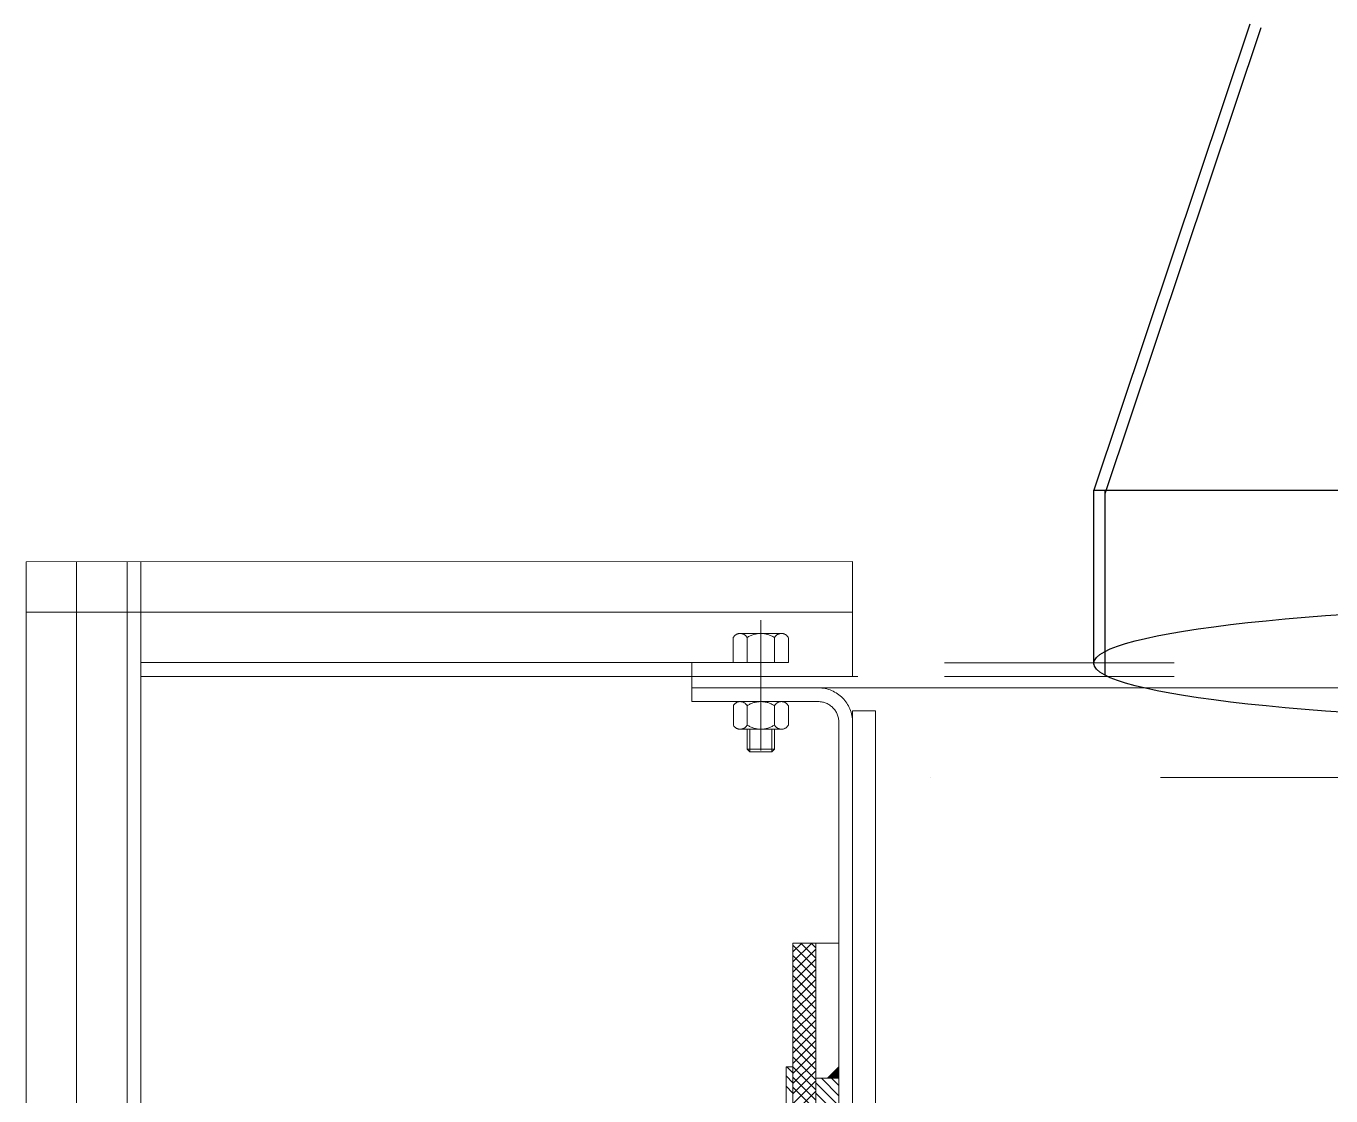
# Model space of a CAD drawing. Header units: inches. Extents: x 0 to 157513, y -28488 to 35640.
# Drawn here: x 57824 to 58961, y 19606 to 20538 of the extents above; entities that cross this region are included whole.
import ezdxf

# ---------------------------------------------------------------- set-up
doc = ezdxf.new("R2010")
doc.units = ezdxf.units.IN
doc.header["$LTSCALE"] = 400
doc.header["$MEASUREMENT"] = 0
doc.linetypes.add('HIDDEN', pattern=[9.525, 6.35, -3.175])
doc.linetypes.add('PHANTOM', pattern=[2.5, 1.25, -0.25, 0.25, -0.25, 0.25, -0.25])
doc.layers.add('BF STR', color=8, linetype='PHANTOM', lineweight=5)

# ---------------------------------------------------------------- blocks, each defined once
blk = doc.blocks.new('convcs611bc3')
at = {"layer": 'BF STR'}
for p, q in [((-32333.96, 66527.84, -1824.32), (-31974, 66527.85, -431.34)), ((-32333.96, 66527.84, 340.94), (-32333.96, 65637.64, -1663.13)), ((-32311.96, 66527.84, 374.48), (-32311.96, 64483.84, -36.95)), ((-32289.96, 66527.84, 340.94), (-32289.96, 65637.64, -1663.13)), ((-32283.96, 66527.84, 278.94), (-32283.96, 65647.55, -4327.6)), ((-32283.96, 66527.84, 340.94), (-32283.96, 65637.64, -1663.13)), ((-31974, 66477.85, -1329.09), (-31974, 66527.85, -1141)), ((-32333.96, 66505.84, -1824.33), (-31974, 66505.85, -431.35)), ((-32013.89, 66445.48, -1619.47), (-32013.89, 66502.42, 1127.92)), ((-32013.89, 66445.48, -1619.47), (-32013.89, 66502.42, 1127.92)), ((-32025.89, 66494.76, 237.71), (-32025.89, 66483.96, 237.71)), ((-32022.89, 66496.56, 237.71), (-32004.94, 66496.56, 237.71)), ((-32019.89, 66494.76, 237.71), (-32019.89, 66483.96, 237.71)), ((-32007.89, 66494.85, 237.71), (-32007.89, 66483.96, 237.71)), ((-32001.89, 66494.67, 237.71), (-32001.89, 66483.96, 237.71)), ((-32024, 66483.96, -1432.24), (-32283.96, 66483.96, -763.37)), ((-32043.89, 66477.85, 405.25), (-32043.89, 66483.85, 387.66)), ((-31233.89, 66483.63, 387.59), (-32043.89, 66483.85, 387.66)), ((-32025.89, 66483.96, 237.71), (-32001.89, 66483.96, 237.71)), ((-32283.96, 66477.84, -1599.63), (-31971.6, 66477.85, -656.06)), ((-31233.89, 66477.85, 404.53), (-32043.89, 66477.85, 1039.24)), ((-32043.89, 66477.85, 1039.24), (-32043.89, 66472.85, 405.25)), ((-32043.89, 66466.85, 422.84), (-32043.89, 66472.85, 405.25)), ((-31988.89, 66472.85, -1619.47), (-32043.89, 66472.85, 405.25)), ((-32043.89, 66472.85, 405.25), (-31234.39, 66472.85, 385.98)), ((-31988.89, 66466.85, -1619.47), (-32043.89, 66466.85, -1619.47)), ((-32025.86, 66465.05, -1619.47), (-32025.86, 66456.62, -1619.47)), ((-32022.86, 66466.85, -1619.47), (-32004.91, 66466.85, -1619.47)), ((-32019.89, 66464.9, -1619.47), (-32019.89, 66460.4, -1619.47)), ((-32019.86, 66465.05, -1619.47), (-32019.86, 66456.62, -1619.47)), ((-32007.91, 66465.05, -1619.47), (-32007.91, 66456.62, -1619.47)), ((-32007.89, 66464.9, -1619.47), (-32007.89, 66460.4, -1619.47)), ((-32001.86, 66464.95, -1619.47), (-32001.86, 66456.62, -1619.47)), ((-31973.89, 66147.72, -3206.28), (-31973.89, 66462.85, 449.22)), ((-31963.89, 66462.85, 1039.24), (-31973.89, 66462.85, 1039.24)), ((-31963.89, 66147.72, -3235.59), (-31963.89, 66462.85, 445.78)), ((-32023.32, 66454.85, -1619.47), (-32004.46, 66454.85, -1619.47)), ((-32019.89, 66454.85, -1619.47), (-32019.89, 66446.17, -1619.47)), ((-32018.69, 66454.85, -1619.47), (-32018.69, 66444.97, -1619.47)), ((-32009.09, 66454.85, -1619.47), (-32009.09, 66444.97, -1619.47)), ((-32007.89, 66454.85, -1619.47), (-32007.89, 66446.17, -1619.47)), ((-31979.89, 66147.72, -6007.87), (-31979.89, 66457.85, -1619.47)), ((-32019.89, 66446.17, -1619.47), (-32018.69, 66444.97, -1619.47)), ((-32019.89, 66446.17, -1619.47), (-32007.89, 66446.17, -1619.47)), ((-32018.69, 66444.97, -1619.47), (-32009.09, 66444.97, -1619.47)), ((-32009.09, 66444.97, -1619.47), (-32007.89, 66446.17, -1619.47)), ((-31339.78, 66433.66, 387.6), (-31939.78, 66433.82, 387.65)), ((-31999.89, 66357.82, -3334.5), (-31996.05, 66361.65, -3334.5)), ((-31999.89, 66353.4, -3334.5), (-31991.64, 66361.65, -3334.5)), ((-31999.89, 66265.12, -3334.5), (-31999.89, 66361.65, -3334.5)), ((-31999.89, 66361.65, -3334.5), (-31979.89, 66361.65, -3334.5)), ((-31989.89, 66355.1, -3334.5), (-31996.44, 66361.65, -3334.5)), ((-31989.89, 66359.52, -3334.5), (-31992.02, 66361.65, -3334.5)), ((-31989.89, 66361.65, -3334.5), (-31989.89, 66263.72, -3334.5)), ((-31979.89, 66361.65, -3334.5), (-31979.89, 66121.84, -3334.5)), ((-31989.89, 66350.68, -3334.5), (-31999.89, 66360.68, -3334.5)), ((-31999.89, 66348.98, -3334.5), (-31989.89, 66358.98, -3334.5)), ((-31989.89, 66346.26, -3334.5), (-31999.89, 66356.26, -3334.5)), ((-31999.89, 66344.56, -3334.5), (-31989.89, 66354.56, -3334.5)), ((-31989.89, 66341.85, -3334.5), (-31999.89, 66351.85, -3334.5)), ((-31999.89, 66340.14, -3334.5), (-31989.89, 66350.14, -3334.5)), ((-31989.89, 66337.43, -3334.5), (-31999.89, 66347.43, -3334.5)), ((-31999.89, 66335.72, -3334.5), (-31989.89, 66345.72, -3334.5)), ((-31989.89, 66333.01, -3334.5), (-31999.89, 66343.01, -3334.5)), ((-31999.89, 66331.3, -3334.5), (-31989.89, 66341.3, -3334.5)), ((-31989.89, 66328.59, -3334.5), (-31999.89, 66338.59, -3334.5)), ((-31999.89, 66326.88, -3334.5), (-31989.89, 66336.88, -3334.5)), ((-31989.89, 66324.17, -3334.5), (-31999.89, 66334.17, -3334.5)), ((-31999.89, 66322.46, -3334.5), (-31989.89, 66332.46, -3334.5)), ((-31989.89, 66319.75, -3334.5), (-31999.89, 66329.75, -3334.5)), ((-31999.89, 66318.04, -3334.5), (-31989.89, 66328.04, -3334.5)), ((-31989.89, 66315.33, -3334.5), (-31999.89, 66325.33, -3334.5)), ((-31999.89, 66313.62, -3334.5), (-31989.89, 66323.62, -3334.5)), ((-31989.89, 66310.91, -3334.5), (-31999.89, 66320.91, -3334.5)), ((-31999.89, 66309.2, -3334.5), (-31989.89, 66319.2, -3334.5)), ((-31989.89, 66306.49, -3334.5), (-31999.89, 66316.49, -3334.5)), ((-31999.89, 66304.79, -3334.5), (-31989.89, 66314.79, -3334.5)), ((-31989.89, 66302.07, -3334.5), (-31999.89, 66312.07, -3334.5)), ((-31999.89, 66300.37, -3334.5), (-31989.89, 66310.37, -3334.5)), ((-31999.89, 66307.72, -3334.5), (-32002.89, 66307.72, -3334.5)), ((-32002.89, 66307.72, -3334.5), (-32002.89, 66152.72, -3334.5)), ((-31999.89, 66305.11, -3334.5), (-32002.49, 66307.72, -3334.5)), ((-31999.89, 66263.72, -3334.5), (-31999.89, 66307.72, -3334.5)), ((-31989.89, 66297.65, -3334.5), (-31999.89, 66307.65, -3334.5)), ((-31999.89, 66295.95, -3334.5), (-31989.89, 66305.95, -3334.5)), ((-31984.89, 66302.72, -3334.5), (-31979.89, 66307.72, -3334.5)), ((-31981.44, 66302.72, -3334.5), (-31983.16, 66304.44, -3334.5)), ((-31981.38, 66302.72, -3334.5), (-31983.14, 66304.47, -3334.5)), ((-31981.32, 66302.72, -3334.5), (-31983.11, 66304.5, -3334.5)), ((-31981.26, 66302.72, -3334.5), (-31983.08, 66304.53, -3334.5)), ((-31981.2, 66302.72, -3334.5), (-31983.05, 66304.56, -3334.5)), ((-31981.14, 66302.72, -3334.5), (-31983.02, 66304.59, -3334.5)), ((-31981.09, 66302.72, -3334.5), (-31982.99, 66304.62, -3334.5)), ((-31981.03, 66302.72, -3334.5), (-31982.96, 66304.65, -3334.5)), ((-31980.97, 66302.72, -3334.5), (-31982.93, 66304.68, -3334.5)), ((-31980.91, 66302.72, -3334.5), (-31982.9, 66304.71, -3334.5)), ((-31980.85, 66302.72, -3334.5), (-31982.87, 66304.74, -3334.5)), ((-31980.79, 66302.72, -3334.5), (-31982.84, 66304.77, -3334.5)), ((-31980.73, 66302.72, -3334.5), (-31982.81, 66304.8, -3334.5)), ((-31980.67, 66302.72, -3334.5), (-31982.78, 66304.83, -3334.5)), ((-31980.61, 66302.72, -3334.5), (-31982.75, 66304.86, -3334.5)), ((-31980.56, 66302.72, -3334.5), (-31982.72, 66304.88, -3334.5)), ((-31980.5, 66302.72, -3334.5), (-31982.69, 66304.91, -3334.5)), ((-31980.44, 66302.72, -3334.5), (-31982.66, 66304.94, -3334.5)), ((-31980.38, 66302.72, -3334.5), (-31982.63, 66304.97, -3334.5)), ((-31980.32, 66302.72, -3334.5), (-31982.6, 66305, -3334.5)), ((-31980.26, 66302.72, -3334.5), (-31982.58, 66305.03, -3334.5)), ((-31980.2, 66302.72, -3334.5), (-31982.55, 66305.06, -3334.5)), ((-31980.14, 66302.72, -3334.5), (-31982.52, 66305.09, -3334.5)), ((-31980.08, 66302.72, -3334.5), (-31982.49, 66305.12, -3334.5)), ((-31980.03, 66302.72, -3334.5), (-31982.46, 66305.15, -3334.5)), ((-31979.97, 66302.72, -3334.5), (-31982.43, 66305.18, -3334.5)), ((-31979.91, 66302.72, -3334.5), (-31982.4, 66305.21, -3334.5)), ((-31979.89, 66302.76, -3334.5), (-31982.37, 66305.24, -3334.5)), ((-31979.89, 66302.82, -3334.5), (-31982.34, 66305.27, -3334.5)), ((-31979.89, 66302.88, -3334.5), (-31982.31, 66305.3, -3334.5)), ((-31979.89, 66302.94, -3334.5), (-31982.28, 66305.33, -3334.5)), ((-31979.89, 66302.99, -3334.5), (-31982.25, 66305.36, -3334.5)), ((-31979.89, 66303.05, -3334.5), (-31982.22, 66305.39, -3334.5)), ((-31979.89, 66303.11, -3334.5), (-31982.19, 66305.41, -3334.5)), ((-31979.89, 66303.17, -3334.5), (-31982.16, 66305.44, -3334.5)), ((-31979.89, 66303.23, -3334.5), (-31982.13, 66305.47, -3334.5)), ((-31979.89, 66303.29, -3334.5), (-31982.1, 66305.5, -3334.5)), ((-31979.89, 66303.35, -3334.5), (-31982.07, 66305.53, -3334.5)), ((-31979.89, 66303.41, -3334.5), (-31982.04, 66305.56, -3334.5)), ((-31979.89, 66303.47, -3334.5), (-31982.02, 66305.59, -3334.5)), ((-31979.89, 66303.52, -3334.5), (-31981.99, 66305.62, -3334.5)), ((-31979.89, 66303.58, -3334.5), (-31981.96, 66305.65, -3334.5)), ((-31979.89, 66303.64, -3334.5), (-31981.93, 66305.68, -3334.5)), ((-31979.89, 66303.7, -3334.5), (-31981.9, 66305.71, -3334.5)), ((-31979.89, 66303.76, -3334.5), (-31981.87, 66305.74, -3334.5)), ((-31979.89, 66303.82, -3334.5), (-31981.84, 66305.77, -3334.5)), ((-31979.89, 66303.88, -3334.5), (-31981.81, 66305.8, -3334.5)), ((-31979.89, 66303.94, -3334.5), (-31981.78, 66305.83, -3334.5)), ((-31979.89, 66304, -3334.5), (-31981.75, 66305.86, -3334.5)), ((-31979.89, 66304.06, -3334.5), (-31981.72, 66305.89, -3334.5)), ((-31979.89, 66304.11, -3334.5), (-31981.69, 66305.92, -3334.5)), ((-31979.89, 66304.17, -3334.5), (-31981.66, 66305.95, -3334.5)), ((-31979.89, 66304.23, -3334.5), (-31981.63, 66305.97, -3334.5)), ((-31979.89, 66304.29, -3334.5), (-31981.6, 66306, -3334.5)), ((-31979.89, 66304.35, -3334.5), (-31981.57, 66306.03, -3334.5)), ((-31979.89, 66304.41, -3334.5), (-31981.54, 66306.06, -3334.5)), ((-31979.89, 66304.47, -3334.5), (-31981.51, 66306.09, -3334.5)), ((-31979.89, 66304.53, -3334.5), (-31981.49, 66306.12, -3334.5)), ((-31979.89, 66304.59, -3334.5), (-31981.46, 66306.15, -3334.5)), ((-31979.89, 66304.64, -3334.5), (-31981.43, 66306.18, -3334.5)), ((-31979.89, 66304.7, -3334.5), (-31981.4, 66306.21, -3334.5)), ((-31979.89, 66304.76, -3334.5), (-31981.37, 66306.24, -3334.5)), ((-31979.89, 66304.82, -3334.5), (-31981.34, 66306.27, -3334.5)), ((-31979.89, 66304.88, -3334.5), (-31981.31, 66306.3, -3334.5)), ((-31979.89, 66304.94, -3334.5), (-31981.28, 66306.33, -3334.5)), ((-31979.89, 66305, -3334.5), (-31981.25, 66306.36, -3334.5)), ((-31979.89, 66305.06, -3334.5), (-31981.22, 66306.39, -3334.5)), ((-31979.89, 66305.12, -3334.5), (-31981.19, 66306.42, -3334.5)), ((-31979.89, 66305.17, -3334.5), (-31981.16, 66306.45, -3334.5)), ((-31979.89, 66305.23, -3334.5), (-31981.13, 66306.48, -3334.5)), ((-31979.89, 66305.29, -3334.5), (-31981.1, 66306.5, -3334.5)), ((-31979.89, 66305.35, -3334.5), (-31981.07, 66306.53, -3334.5)), ((-31979.89, 66305.41, -3334.5), (-31981.04, 66306.56, -3334.5)), ((-31979.89, 66305.47, -3334.5), (-31981.01, 66306.59, -3334.5)), ((-31979.89, 66305.53, -3334.5), (-31980.98, 66306.62, -3334.5)), ((-31979.89, 66305.59, -3334.5), (-31980.95, 66306.65, -3334.5)), ((-31979.89, 66305.65, -3334.5), (-31980.93, 66306.68, -3334.5)), ((-31979.89, 66305.71, -3334.5), (-31980.9, 66306.71, -3334.5)), ((-31979.89, 66305.76, -3334.5), (-31980.87, 66306.74, -3334.5)), ((-31979.89, 66305.82, -3334.5), (-31980.84, 66306.77, -3334.5)), ((-31979.89, 66305.88, -3334.5), (-31980.81, 66306.8, -3334.5)), ((-31979.89, 66305.94, -3334.5), (-31980.78, 66306.83, -3334.5)), ((-31979.89, 66306, -3334.5), (-31980.75, 66306.86, -3334.5)), ((-31979.89, 66306.06, -3334.5), (-31980.72, 66306.89, -3334.5)), ((-31979.89, 66306.12, -3334.5), (-31980.69, 66306.92, -3334.5)), ((-31979.89, 66306.18, -3334.5), (-31980.66, 66306.95, -3334.5)), ((-31979.89, 66306.24, -3334.5), (-31980.63, 66306.98, -3334.5)), ((-31979.89, 66306.29, -3334.5), (-31980.6, 66307.01, -3334.5)), ((-31979.89, 66306.35, -3334.5), (-31980.57, 66307.04, -3334.5)), ((-31979.89, 66306.41, -3334.5), (-31980.54, 66307.06, -3334.5)), ((-31979.89, 66306.47, -3334.5), (-31980.51, 66307.09, -3334.5)), ((-31979.89, 66306.53, -3334.5), (-31980.48, 66307.12, -3334.5)), ((-31979.89, 66306.59, -3334.5), (-31980.45, 66307.15, -3334.5)), ((-31979.89, 66306.65, -3334.5), (-31980.42, 66307.18, -3334.5)), ((-31979.89, 66306.71, -3334.5), (-31980.4, 66307.21, -3334.5)), ((-31979.89, 66306.77, -3334.5), (-31980.37, 66307.24, -3334.5)), ((-31979.89, 66306.82, -3334.5), (-31980.34, 66307.27, -3334.5)), ((-31979.89, 66306.88, -3334.5), (-31980.31, 66307.3, -3334.5)), ((-31979.89, 66306.94, -3334.5), (-31980.28, 66307.33, -3334.5)), ((-31979.89, 66307, -3334.5), (-31980.25, 66307.36, -3334.5)), ((-31979.89, 66307.06, -3334.5), (-31980.22, 66307.39, -3334.5)), ((-31979.89, 66307.12, -3334.5), (-31980.19, 66307.42, -3334.5)), ((-31979.89, 66307.18, -3334.5), (-31980.16, 66307.45, -3334.5)), ((-31979.89, 66307.24, -3334.5), (-31980.13, 66307.48, -3334.5)), ((-31979.89, 66307.3, -3334.5), (-31980.1, 66307.51, -3334.5)), ((-31979.89, 66307.35, -3334.5), (-31980.07, 66307.54, -3334.5)), ((-31979.89, 66307.41, -3334.5), (-31980.04, 66307.57, -3334.5)), ((-31979.89, 66307.47, -3334.5), (-31980.01, 66307.6, -3334.5)), ((-31979.89, 66307.53, -3334.5), (-31979.98, 66307.62, -3334.5)), ((-31979.89, 66307.59, -3334.5), (-31979.95, 66307.65, -3334.5)), ((-31979.89, 66307.65, -3334.5), (-31979.92, 66307.68, -3334.5)), ((-31979.89, 66307.71, -3334.5), (-31979.89, 66307.71, -3334.5)), ((-31999.89, 66300.7, -3334.5), (-32002.89, 66303.7, -3334.5)), ((-31999.89, 66296.28, -3334.5), (-32002.89, 66299.28, -3334.5)), ((-31989.89, 66293.23, -3334.5), (-31999.89, 66303.23, -3334.5)), ((-31999.89, 66291.53, -3334.5), (-31989.89, 66301.53, -3334.5)), ((-31989.89, 66288.81, -3334.5), (-31999.89, 66298.81, -3334.5)), ((-31979.89, 66302.72, -3334.5), (-31989.89, 66302.72, -3334.5)), ((-31989.89, 66302.72, -3334.5), (-31989.89, 66263.72, -3334.5)), ((-31979.89, 66290.67, -3334.5), (-31989.89, 66300.67, -3334.5)), ((-31979.89, 66295.09, -3334.5), (-31987.52, 66302.72, -3334.5)), ((-31984.86, 66302.72, -3334.5), (-31984.87, 66302.73, -3334.5)), ((-31984.8, 66302.72, -3334.5), (-31984.84, 66302.76, -3334.5)), ((-31984.74, 66302.72, -3334.5), (-31984.81, 66302.79, -3334.5)), ((-31984.68, 66302.72, -3334.5), (-31984.78, 66302.82, -3334.5)), ((-31984.62, 66302.72, -3334.5), (-31984.76, 66302.85, -3334.5)), ((-31984.56, 66302.72, -3334.5), (-31984.73, 66302.88, -3334.5)), ((-31984.5, 66302.72, -3334.5), (-31984.7, 66302.91, -3334.5)), ((-31984.44, 66302.72, -3334.5), (-31984.67, 66302.94, -3334.5)), ((-31984.39, 66302.72, -3334.5), (-31984.64, 66302.97, -3334.5)), ((-31984.33, 66302.72, -3334.5), (-31984.61, 66303, -3334.5)), ((-31984.27, 66302.72, -3334.5), (-31984.58, 66303.03, -3334.5)), ((-31984.21, 66302.72, -3334.5), (-31984.55, 66303.06, -3334.5)), ((-31984.15, 66302.72, -3334.5), (-31984.52, 66303.09, -3334.5)), ((-31984.09, 66302.72, -3334.5), (-31984.49, 66303.12, -3334.5)), ((-31984.03, 66302.72, -3334.5), (-31984.46, 66303.15, -3334.5)), ((-31983.97, 66302.72, -3334.5), (-31984.43, 66303.18, -3334.5)), ((-31983.91, 66302.72, -3334.5), (-31984.4, 66303.21, -3334.5)), ((-31983.86, 66302.72, -3334.5), (-31984.37, 66303.23, -3334.5)), ((-31983.8, 66302.72, -3334.5), (-31984.34, 66303.26, -3334.5)), ((-31983.74, 66302.72, -3334.5), (-31984.31, 66303.29, -3334.5)), ((-31983.68, 66302.72, -3334.5), (-31984.28, 66303.32, -3334.5)), ((-31983.62, 66302.72, -3334.5), (-31984.25, 66303.35, -3334.5)), ((-31983.56, 66302.72, -3334.5), (-31984.23, 66303.38, -3334.5)), ((-31983.5, 66302.72, -3334.5), (-31984.2, 66303.41, -3334.5)), ((-31983.44, 66302.72, -3334.5), (-31984.17, 66303.44, -3334.5)), ((-31983.38, 66302.72, -3334.5), (-31984.14, 66303.47, -3334.5)), ((-31983.32, 66302.72, -3334.5), (-31984.11, 66303.5, -3334.5)), ((-31983.27, 66302.72, -3334.5), (-31984.08, 66303.53, -3334.5)), ((-31983.21, 66302.72, -3334.5), (-31984.05, 66303.56, -3334.5)), ((-31983.15, 66302.72, -3334.5), (-31984.02, 66303.59, -3334.5)), ((-31983.09, 66302.72, -3334.5), (-31983.99, 66303.62, -3334.5)), ((-31983.03, 66302.72, -3334.5), (-31983.96, 66303.65, -3334.5)), ((-31982.97, 66302.72, -3334.5), (-31983.93, 66303.68, -3334.5)), ((-31982.91, 66302.72, -3334.5), (-31983.9, 66303.71, -3334.5)), ((-31982.85, 66302.72, -3334.5), (-31983.87, 66303.74, -3334.5)), ((-31982.79, 66302.72, -3334.5), (-31983.84, 66303.76, -3334.5)), ((-31982.74, 66302.72, -3334.5), (-31983.81, 66303.79, -3334.5)), ((-31982.68, 66302.72, -3334.5), (-31983.78, 66303.82, -3334.5)), ((-31982.62, 66302.72, -3334.5), (-31983.75, 66303.85, -3334.5)), ((-31982.56, 66302.72, -3334.5), (-31983.72, 66303.88, -3334.5)), ((-31982.5, 66302.72, -3334.5), (-31983.69, 66303.91, -3334.5)), ((-31982.44, 66302.72, -3334.5), (-31983.67, 66303.94, -3334.5)), ((-31982.38, 66302.72, -3334.5), (-31983.64, 66303.97, -3334.5)), ((-31982.32, 66302.72, -3334.5), (-31983.61, 66304, -3334.5)), ((-31982.26, 66302.72, -3334.5), (-31983.58, 66304.03, -3334.5)), ((-31982.21, 66302.72, -3334.5), (-31983.55, 66304.06, -3334.5)), ((-31982.15, 66302.72, -3334.5), (-31983.52, 66304.09, -3334.5)), ((-31982.09, 66302.72, -3334.5), (-31983.49, 66304.12, -3334.5)), ((-31982.03, 66302.72, -3334.5), (-31983.46, 66304.15, -3334.5)), ((-31981.97, 66302.72, -3334.5), (-31983.43, 66304.18, -3334.5)), ((-31981.91, 66302.72, -3334.5), (-31983.4, 66304.21, -3334.5)), ((-31981.85, 66302.72, -3334.5), (-31983.37, 66304.24, -3334.5)), ((-31981.79, 66302.72, -3334.5), (-31983.34, 66304.27, -3334.5)), ((-31981.73, 66302.72, -3334.5), (-31983.31, 66304.3, -3334.5)), ((-31981.68, 66302.72, -3334.5), (-31983.28, 66304.32, -3334.5)), ((-31981.62, 66302.72, -3334.5), (-31983.25, 66304.35, -3334.5)), ((-31981.56, 66302.72, -3334.5), (-31983.22, 66304.38, -3334.5)), ((-31981.5, 66302.72, -3334.5), (-31983.19, 66304.41, -3334.5)), ((-31979.89, 66299.51, -3334.5), (-31983.1, 66302.72, -3334.5)), ((-31979.89, 66162.72, -3334.5), (-31979.89, 66302.72, -3334.5)), ((-31999.89, 66287.11, -3334.5), (-31989.89, 66297.11, -3334.5)), ((-31979.89, 66286.25, -3334.5), (-31989.89, 66296.25, -3334.5))]:
    blk.add_line(p, q, dxfattribs=at)
for centre, radius, start, end in [((-32022.89, 66493.16, 237.71), 3.4, 28.0725, 151.9275), ((-32013.91, 66485.75, 237.71), 10.82, 56.4703, 123.5297), ((-32004.94, 66493.16, 237.71), 3.4, 26.236, 151.9275), ((-31988.89, 66457.85, -1619.47), 15, 0, 90), ((-32022.86, 66463.45, -1619.47), 3.4, 28.0725, 151.9275), ((-32013.89, 66456.03, -1619.47), 10.82, 56.4703, 123.5297), ((-32004.91, 66463.45, -1619.47), 3.4, 26.236, 151.9275), ((-31988.89, 66457.85, -1619.47), 9, 0, 90), ((-32022.86, 66458.22, -1619.47), 3.4, 208.0725, 331.9275), ((-32013.89, 66465.67, -1619.47), 10.82, 236.4703, 303.5297), ((-32004.91, 66458.22, -1619.47), 3.4, 208.0725, 333.764)]:
    blk.add_arc(centre, radius, start, end, dxfattribs=at)
blk = doc.blocks.new('m1ele611bf4')
at = {"ltscale": 10}
for p, q in [((-9927.28, 66762.02, 18.72), (-9995.28, 66559.02, 18.72)), ((-9995.28, 66559.02, 18.72), (-9535.28, 66559.02, 18.72)), ((-9995.28, 66483.02, 18.72), (-9995.28, 66559.02, 18.72))]:
    blk.add_line(p, q, dxfattribs=at)
at = {"color": 3, "linetype": 'HIDDEN', "ltscale": 300}
for p, q in [((-9922.53, 66760.44, 18.72), (-9990.53, 66557.44, 18.72)), ((-9990.28, 66478.3, 18.72), (-9990.28, 66559.02, 18.72))]:
    blk.add_line(p, q, dxfattribs=at)
blk.add_ellipse((-9766.16, 66483.54, 23.43), major_axis=(-229.16, 0), ratio=0.109516)

msp = doc.modelspace()

# ---------------------------------------------------------------- block references
at = {"xscale": 2, "yscale": 2, "zscale": 2}
for name, p in [('m1ele611bf4', (78745.3, -112984.4, -46.9)), ('convcs611bc3', (122492.4, -112984.4, -46.9))]:
    msp.add_blockref(name, p, dxfattribs=at)

doc.saveas('drawing.dxf')
